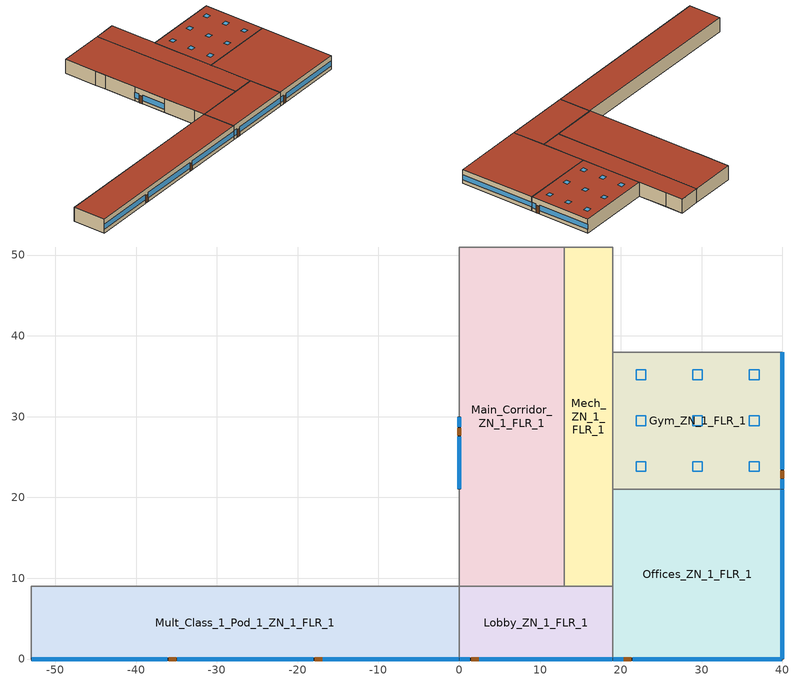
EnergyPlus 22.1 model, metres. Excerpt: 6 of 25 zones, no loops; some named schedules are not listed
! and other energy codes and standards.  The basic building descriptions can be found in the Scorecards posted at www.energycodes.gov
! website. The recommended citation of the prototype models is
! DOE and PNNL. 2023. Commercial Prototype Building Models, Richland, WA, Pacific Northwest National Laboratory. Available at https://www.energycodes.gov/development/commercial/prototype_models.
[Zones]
Mult_Class_1_Pod_1_ZN_1_FLR_1
 floor ground (Mult_Class_1_Pod_1_ZN_1_FLR_1_Floor_Ffactor): -53,9 0,9 0,0 -53,0 z0
 wall outside (nonres_ext_wall_grd): -53,0 0,0 z0:4
 wall to Lobby_ZN_1_FLR_1 (int_wall): 0,0 0,9 z0:4
 wall to Corridor_Pod_1_ZN_1_FLR_1 (int_wall): 0,9 -53,9 z0:4
 wall to Corner_Class_1_Pod_1_ZN_1_FLR_1 (int_wall): -53,9 -53,0 z0:4
 window (NonresWindow_U_0.432_SHGC_0.248): -52.95,0 -36.13,0 / -34.91,0 -18.09,0 / -16.87,0 -0.05,0 z1.03:2.5
 door (Swinging Door_con): -35.94,0 -35.02,0 / -17.88,0 -16.97,0 z0:2.13
 roof outside (nonres_roof): -53,0 0,0 0,9 -53,9 z4
Main_Corridor_ZN_1_FLR_1
 floor ground (Main_Corridor_ZN_1_FLR_1_Floor_Ffactor): 0,51 13,51 13,9 0,9 z0
 wall outside (nonres_ext_wall_grd): 0,30 0,21 z0:4
 wall to Lobby_ZN_1_FLR_1 (int_wall): 0,9 13,9 z0:4
 wall to Mech_ZN_1_FLR_1 (int_wall): 13,9 13,51 z0:4
 wall to Bath_ZN_1_FLR_1 (int_wall): 13,51 0,51 z0:4
 wall to Mult_Class_2_Pod_2_ZN_1_FLR_1 (int_wall): 0,51 0,42 z0:4
 wall to Corridor_Pod_2_ZN_1_FLR_1 (int_wall): 0,42 0,39 z0:4
 wall to Mult_Class_1_Pod_2_ZN_1_FLR_1 (int_wall): 0,39 0,30 z0:4
 wall to Mult_Class_2_Pod_1_ZN_1_FLR_1 (int_wall): 0,21 0,12 z0:4
 wall to Corridor_Pod_1_ZN_1_FLR_1 (int_wall): 0,12 0,9 z0:4
 window (NonresWindow_U_0.432_SHGC_0.248): 0,29.95 0,28.73 / 0,27.51 0,21.05 z0.88:2.52
 door (Swinging Door_con): 0,28.58 0,27.67 z0:2.13
 roof outside (nonres_roof): 0,9 13,9 13,51 0,51 z4
Lobby_ZN_1_FLR_1
 floor ground (Lobby_ZN_1_FLR_1_Floor_Ffactor): 0,9 19,9 19,0 0,0 z0
 wall outside (nonres_ext_wall_grd): 0,0 19,0 z0:4
 wall to Offices_ZN_1_FLR_1 (int_wall): 19,0 19,9 z0:4
 wall to Mech_ZN_1_FLR_1 (int_wall): 19,9 13,9 z0:4
 window (NonresWindow_U_0.432_SHGC_0.248): 0.05,0 1.27,0 / 2.49,0 18.95,0 z1:2.51
 door (Swinging Door_con): 1.5,0 2.41,0 z0:2.13
 roof outside (nonres_roof): 0,0 19,0 19,9 0,9 z4
Mech_ZN_1_FLR_1
 floor adiabatic (Mech_ZN_1_FLR_1_Floor_Ffactor): 13,51 19,51 19,9 13,9 z0
 wall to Offices_ZN_1_FLR_1 (int_wall): 19,9 19,21 z0:4
 wall to Gym_ZN_1_FLR_1 (int_wall): 19,21 19,38 z0:4
 wall to Kitchen_ZN_1_FLR_1 (int_wall): 19,38 19,46 z0:4
 wall to Cafeteria_ZN_1_FLR_1 (int_wall): 19,46 19,51 z0:4
 wall to Bath_ZN_1_FLR_1 (int_wall): 19,51 13,51 z0:4
 roof outside (nonres_roof): 13,9 19,9 19,51 13,51 z4
Offices_ZN_1_FLR_1
 floor ground (Offices_ZN_1_FLR_1_Floor_Ffactor): 19,21 40,21 40,0 19,0 z0
 wall outside (nonres_ext_wall_grd): 19,0 40,0 40,21 z0:4
 wall to Gym_ZN_1_FLR_1 (int_wall): 40,21 19,21 z0:4
 window (NonresWindow_U_0.432_SHGC_0.248): 40,0.05 40,20.95 z1.1:2.51; 19.05,0 20.27,0 / 21.49,0 39.95,0 z1.01:2.51
 door (Swinging Door_con): 20.39,0 21.3,0 z0:2.13
 roof outside (nonres_roof): 19,0 40,0 40,21 19,21 z4
Gym_ZN_1_FLR_1
 floor ground (Gym_ZN_1_FLR_1_Floor_Ffactor): 19,38 40,38 40,21 19,21 z0
 wall outside (nonres_ext_wall_grd): 40,21 40,38 z0:4
 wall to Kitchen_ZN_1_FLR_1 (int_wall): 40,38 19,38 z0:4
 window (NonresWindow_U_0.432_SHGC_0.248): 40,21.05 40,22.27 / 40,23.49 40,37.95 z0.99:2.51
 door (Swinging Door_con): 40,22.38 40,23.3 z0:2.13
 roof outside (nonres_roof): 19,21 40,21 40,38 19,38 z4
 skylight (NonresSkylight_U_0.55_SHGC_0.3): 21.89,23.22 23.11,23.22 23.11,24.44 21.89,24.44 z4; 28.89,23.22 30.11,23.22 30.11,24.44 28.89,24.44 z4; 35.89,23.22 37.11,23.22 37.11,24.44 35.89,24.44 z4; 21.89,28.89 23.11,28.89 23.11,30.11 21.89,30.11 z4; 28.89,28.89 30.11,28.89 30.11,30.11 28.89,30.11 z4; 35.89,28.89 37.11,28.89 37.11,30.11 35.89,30.11 z4; 21.89,34.56 23.11,34.56 23.11,35.78 21.89,35.78 z4; 28.89,34.56 30.11,34.56 30.11,35.78 28.89,35.78 z4; 35.89,34.56 37.11,34.56 37.11,35.78 35.89,35.78 z4
[Building]
SchoolPrimary: North Axis {deg}=0; Terrain=City; Loads Convergence Tolerance Value {W}=0.04; Temperature Convergence Tolerance Value {deltaC}=0.2; Solar Distribution=FullInteriorAndExterior; Maximum Number of Warmup Days=25; Minimum Number of Warmup Days=6
[Site:Location]
Site:Location=San.Diego-Brown.Field.Muni.AP_CA_USA WMO=722904; Latitude {N+ S-}=32.57; Longitude {W- E+}=-116.98; Time Zone Relative to GMT {GMT+/-}=-8; Elevation {m}=159
[SizingPeriod:DesignDay] Day of Month=21; Dry-Bulb Temperature Range Modifier Type=DefaultMultipliers; Humidity Condition Type=Wetbulb; Barometric Pressure {Pa}=99429; Rain {Yes/No}=No; Snow on ground {Yes/No}=No; Daylight Savings Time Indicator=No
Name | Month | Day Type | Maximum Dry-Bulb Temperature {C} | Daily Dry-Bulb Temperature Range {C} | Wetbulb at Maximum Dry-Bulb {C} | Wind Speed {m/s} design conditions vs. traditional 6.71 m/s (15 mph) | Wind Direction {Degrees; N=0, S=180} | Solar Model Indicator | Clearness {0.0 to 1.1} | Wind Speed {m/s} design conditions vs. traditional 3.35 m/s (7mph) | ASHRAE Clear Sky Optical Depth for Beam Irradiance (taub) | ASHRAE Clear Sky Optical Depth for Diffuse Irradiance (taud)
San.Diego-Brown.Field.Muni.AP_CA_USA Ann Htg 99.6% Condns DB | 12 | WinterDesignDay | 3.8 | 0 | 3.8 | 3 | 120 | ASHRAEClearSky | 0
San.Diego-Brown.Field.Muni.AP_CA_USA Ann Clg .4% Condns DB=>MWB | 8 | SummerDesignDay | 31.3 | 8.9 | 18.4 |  | 280 | ASHRAETau |  | 4.1 | 0.412 | 2.276
[Site:WaterMainsTemperature]
Calculation Method=Correlation; Annual average outdoor air temperature {C}=16; Maximum difference in monthly average outdoor air temperatures {C}=7.1
[Site:GroundTemperature:FCfactorMethod]
January Ground Temperature {C}=18.8; February Ground Temperature {C}=14.3; March Ground Temperature {C}=13.6; April Ground Temperature {C}=13.2; May Ground Temperature {C}=13.3; June Ground Temperature {C}=12.6; July Ground Temperature {C}=15.3; August Ground Temperature {C}=15.6; September Ground Temperature {C}=17.7; October Ground Temperature {C}=19.4; November Ground Temperature {C}=19.7; December Ground Temperature {C}=18.5
[Material:NoMass]
Opaque Door panel_con: MediumRough, 0.475973, 0.9, 0.7, 0.7
Nonres_Roof_Insulation: MediumSmooth, 4.31889, 0.9, 0.7, 0.7
Nonres_Exterior_Wall_Insulation_grd: MediumSmooth, 0.600166, 0.9, 0.7, 0.7
[Construction]
Swinging Door_con: Opaque Door panel_con
InteriorFurnishings: Std Wood 6inch
int_wall: G01 13mm gypsum board, G01 13mm gypsum board
nonres_roof: F13 Built-up roofing, Nonres_Roof_Insulation, F08 Metal surface
nonres_ext_wall_grd: F07 25mm stucco, G01 16mm gypsum board, Nonres_Exterior_Wall_Insulation_grd, G01 16mm gypsum board
NonresWindow_U_0.432_SHGC_0.248: Nonres Window Glazing Layer
NonresSkylight_U_0.55_SHGC_0.3: Nonres Skylight Glazing Layer
[Material]
Name | Roughness | Thickness {m} | Conductivity {W/m-K} | Density {kg/m3} | Specific Heat {J/kg-K} | Thermal Absorptance | Solar Absorptance | Visible Absorptance | Absorptance:Thermal | Absorptance:Solar | Absorptance:Visible
Std Wood 6inch | MediumSmooth | 0.15 | 0.12 | 540 | 1210 | 0.9 | 0.7 | 0.7
F07 25mm stucco | Smooth | 0.0254 | 0.72 | 1856 | 840 | 0.9 | 0.7 | 0.7
F08 Metal surface | Smooth | 0.0008 | 45.28 | 7824 | 500
F13 Built-up roofing | Rough | 0.0095 | 0.16 | 1120 | 1460 |  |  |  | 0.75 | 0.45
G01 13mm gypsum board | Smooth | 0.0127 | 0.16 | 800 | 1090 |  |  |  | 0.9 | 0.7 | 0.5
G01 16mm gypsum board | MediumSmooth | 0.0159 | 0.16 | 800 | 1090
[WindowMaterial:SimpleGlazingSystem]
Name | U-Factor {W/m2-K} | Solar Heat Gain Coefficient | Visible Transmittance
Nonres Window Glazing Layer | 2.45301 | 0.248 | 0.2728
Nonres Skylight Glazing Layer | 3.123043 | 0.3 | 0.4
[Construction:FfactorGroundFloor] F-Factor {W/m-K}=1.26363
Name | Area {m2} | PerimeterExposed {m}
Mult_Class_1_Pod_1_ZN_1_FLR_1_Floor_Ffactor | 477 | 53
Main_Corridor_ZN_1_FLR_1_Floor_Ffactor | 546 | 9
Lobby_ZN_1_FLR_1_Floor_Ffactor | 171 | 19
Mech_ZN_1_FLR_1_Floor_Ffactor | 252 | 0
Offices_ZN_1_FLR_1_Floor_Ffactor | 441 | 42
Gym_ZN_1_FLR_1_Floor_Ffactor | 357 | 17
[Zone] Type=1; Multiplier=1; Ceiling Height {m}=4; Floor Area {m2}=autocalculate; Part of Total Floor Area=Yes
Name | Volume {m3}
Mult_Class_1_Pod_1_ZN_1_FLR_1 | 1908
Main_Corridor_ZN_1_FLR_1 | 2184
Lobby_ZN_1_FLR_1 | 684
Mech_ZN_1_FLR_1 | 1008
Offices_ZN_1_FLR_1 | 1764
Gym_ZN_1_FLR_1 | 1428
[InternalMass] Construction=InteriorFurnishings
Name | Zone or ZoneList | Surface Area {m2}
Mult_Class_1_Pod_1_ZN_1_FLR_1_InternalMass_1 | Mult_Class_1_Pod_1_ZN_1_FLR_1 | 954
Main_Corridor_ZN_1_FLR_1_InternalMass_1 | Main_Corridor_ZN_1_FLR_1 | 1092
Lobby_ZN_1_FLR_1_InternalMass_1 | Lobby_ZN_1_FLR_1 | 342
Mech_ZN_1_FLR_1_InternalMass_1 | Mech_ZN_1_FLR_1 | 504
Offices_ZN_1_FLR_1_InternalMass_1 | Offices_ZN_1_FLR_1 | 882
Gym_ZN_1_FLR_1_InternalMass_1 | Gym_ZN_1_FLR_1 | 714
[People] Fraction Radiant=0.3; Sensible Heat Fraction=AUTOCALCULATE; Activity Level Schedule=ACTIVITY_SCH; Enable ASHRAE 55 Comfort Warnings=No; Mean Radiant Temperature Calculation Type=ZoneAveraged; Work Efficiency Schedule=WORK_EFF_SCH; Clothing Insulation Calculation Method=ClothingInsulationSchedule; Clothing Insulation Schedule=CLOTHING_SCH; Air Velocity Schedule=AIR_VELO_SCH; Thermal Comfort Model 1 Type=FANGER
Name | Zone or ZoneList or Space or SpaceList | Number of People Schedule | Number of People Calculation Method | Floor Area per Person {m2/person} | Number of People
Mult_Class_1_Pod_1_ZN_1_FLR_1 | Mult_Class_1_Pod_1_ZN_1_FLR_1 | BLDG_OCC_SCH | Area/Person | 3.716
Mech_ZN_1_FLR_1 | Mech_ZN_1_FLR_1 | BLDG_OCC_SCH | People |  | 4.069
Offices_ZN_1_FLR_1 | Offices_ZN_1_FLR_1 | BLDG_OCC_SCH_Offices_w_SB | Area/Person | 18.579
Gym_ZN_1_FLR_1 | Gym_ZN_1_FLR_1 | BLDG_OCC_SCH_Gym | Area/Person | 3.096
MAIN_CORRIDOR_ZN_1_FLR_1 | MAIN_CORRIDOR_ZN_1_FLR_1 | BLDG_OCC_SCH | People |  | 29.388
LOBBY_ZN_1_FLR_1 | LOBBY_ZN_1_FLR_1 | BLDG_OCC_SCH | People |  | 18.408
[Lights] Design Level Calculation Method=Watts/Area; Return Air Fraction=0; Fraction Radiant=0.37; Fraction Visible=0.2; Fraction Replaceable=1; Return Air Fraction Calculated from Plenum Temperature=No
Name | Zone or ZoneList or Space or SpaceList | Schedule | Watts per Zone Floor Area {W/m2}
Mult_Class_1_Pod_1_ZN_1_FLR_1_Lights | Mult_Class_1_Pod_1_ZN_1_FLR_1 | ltg_sch_classroom | 8.24515
Main_Corridor_ZN_1_FLR_1_Lights | Main_Corridor_ZN_1_FLR_1 | ltg_sch_corridor | 4.49244
Lobby_ZN_1_FLR_1_Lights | Lobby_ZN_1_FLR_1 | ltg_sch_lobby | 9.04168
Mech_ZN_1_FLR_1_Lights | Mech_ZN_1_FLR_1 | ltg_sch_mechanical | 4.62848
Offices_ZN_1_FLR_1_Lights | Offices_ZN_1_FLR_1 | ltg_sch_office | 7.35804
Gym_ZN_1_FLR_1_Lights | Gym_ZN_1_FLR_1 | ltg_sch_gym | 8.4389
[ElectricEquipment] Schedule=BLDG_EQUIP_SCH; Design Level Calculation Method=EquipmentLevel; Fraction Latent=0; Fraction Radiant=0.5; Fraction Lost=0
Name | Zone or ZoneList or Space or SpaceList | Design Level {W}
Mult_Class_1_Pod_1_ZN_1_FLR_1_PlugMisc_Equip | Mult_Class_1_Pod_1_ZN_1_FLR_1 | 7155
Main_Corridor_ZN_1_FLR_1_PlugMisc_Equip | Main_Corridor_ZN_1_FLR_1 | 2184
Lobby_ZN_1_FLR_1_PlugMisc_Equip | Lobby_ZN_1_FLR_1 | 684
Mech_ZN_1_FLR_1_PlugMisc_Equip | Mech_ZN_1_FLR_1 | 2520
Offices_ZN_1_FLR_1_PlugMisc_Equip | Offices_ZN_1_FLR_1 | 4762.8
Gym_ZN_1_FLR_1_PlugMisc_Equip | Gym_ZN_1_FLR_1 | 1785
[Daylighting:Controls] Daylighting Method=SplitFlux; Availability Schedule=DaylightAvailSch; Lighting Control Type=Continuousoff; Minimum Input Power Fraction for Continuous or ContinuousOff Dimming Control=0.2; Minimum Light Output Fraction for Continuous or ContinuousOff Dimming Control=0.2; Number of Stepped Control Steps=3; Probability Lighting will be Reset When Needed in Manual Stepped Control=1; Maximum Allowable Discomfort Glare Index=22
Name | Zone or Space | Glare Calculation Daylighting Reference Point | Glare Calculation Azimuth Angle of View Direction Clockwise from Zone y-Axis {deg} | Daylighting Reference Point 1 | Fraction of Lights Controlled by Reference Point 1 | Illuminance Setpoint at Reference Point 1 {lux} | Daylighting Reference Point 2 | Fraction of Lights Controlled by Reference Point 2 | Illuminance Setpoint at Reference Point 2 {lux}
Gym_ZN_1_FLR_1_DaylCtrl | Gym_ZN_1_FLR_1 | Gym_ZN_1_FLR_1_DaylRefPt1 | 0 | Gym_ZN_1_FLR_1_DaylRefPt1 | 0.5 | 538 | Gym_ZN_1_FLR_1_DaylRefPt2 | 0.5 | 538
Mult_Class_1_Pod_1_ZN_1_FLR_1_DaylCtrl | Mult_Class_1_Pod_1_ZN_1_FLR_1 | Mult_Class_1_Pod_1_ZN_1_FLR_1_DaylRefPt1 | 180 | Mult_Class_1_Pod_1_ZN_1_FLR_1_DaylRefPt1 | 0.28 | 377 | Mult_Class_1_Pod_1_ZN_1_FLR_1_DaylRefPt2 | 0.28 | 377
Lobby_ZN_1_FLR_1_DaylCtrl | Lobby_ZN_1_FLR_1 | Lobby_ZN_1_FLR_1_DaylRefPt1 | 180 | Lobby_ZN_1_FLR_1_DaylRefPt1 | 0.28 | 269 | Lobby_ZN_1_FLR_1_DaylRefPt2 | 0.28 | 269
Offices_ZN_1_FLR_1_DaylCtrl | Offices_ZN_1_FLR_1 | Offices_ZN_1_FLR_1_DaylRefPt1 | 180 | Offices_ZN_1_FLR_1_DaylRefPt1 | 0.24 | 323 | Offices_ZN_1_FLR_1_DaylRefPt2 | 0.18 | 323
[ZoneInfiltration:DesignFlowRate] Temperature Term Coefficient=0; Velocity Squared Term Coefficient=0
Name | Zone or ZoneList | Schedule | Design Flow Rate Calculation Method | Flow per Exterior Surface Area {m3/s-m2} | Constant Term Coefficient | Velocity Term Coefficient | Design Flow Rate {m3/s}
Mult_Class_1_Pod_1_ZN_1_FLR_1_Infiltration | Mult_Class_1_Pod_1_ZN_1_FLR_1 | INFIL_SCH_PNNL | Flow/ExteriorWallArea | 0.000569572 | 0 | 0.224
Main_Corridor_ZN_1_FLR_1_Infiltration | Main_Corridor_ZN_1_FLR_1 | INFIL_SCH_PNNL | Flow/ExteriorWallArea | 0.000569572 | 0 | 0.224
Lobby_ZN_1_FLR_1_Infiltration | Lobby_ZN_1_FLR_1 | INFIL_SCH_PNNL | Flow/ExteriorWallArea | 0.000569572 | 0 | 0.224
Lobby_ZN_1_FLR_1_Door_Infiltration | Lobby_ZN_1_FLR_1 | INFIL_Door_Opening_SCH | Flow/Zone |  | 1 | 0 | 3.03132
Mech_ZN_1_FLR_1_Infiltration | Mech_ZN_1_FLR_1 | INFIL_SCH_PNNL | Flow/ExteriorWallArea | 0.000569572 | 0 | 0.224
Offices_ZN_1_FLR_1_Infiltration | Offices_ZN_1_FLR_1 | INFIL_SCH_PNNL | Flow/ExteriorWallArea | 0.000569572 | 0 | 0.224
Gym_ZN_1_FLR_1_Infiltration | Gym_ZN_1_FLR_1 | INFIL_SCH_PNNL | Flow/ExteriorWallArea | 0.000569572 | 0 | 0.224
[Exterior:Lights] Control Option=AstronomicalClock
Name | Schedule | Design Level {W}
Exterior_Lights_a | Exterior_lighting_schedule_a | 175.73
Exterior_Lights_b | Exterior_lighting_schedule_b_2016 | 1921.53
Exterior_Lights_c | Exterior_lighting_schedule_c_2016 | 685.88
[EnergyManagementSystem:Program]
vav_pod_3_MAX_OA_FRAC: IF vav_pod_3_OA > vav_pod_3_OA_VRP; SET vav_pod_3_MAX_OA_FRAC = NULL; ELSE; IF vav_pod_3_SUPPLY_FLOW > 0; SET vav_pod_3_MAX_OA_FRAC =      2.5591 / vav_pod_3_SUPPLY_FLOW; ELSE; SET vav_pod_3_MAX_OA_FRAC = NULL; ENDIF; ENDIF
vav_other_MAX_OA_FRAC: IF vav_other_OA > vav_other_OA_VRP; SET vav_other_MAX_OA_FRAC = NULL; ELSE; IF vav_other_SUPPLY_FLOW > 0; SET vav_other_MAX_OA_FRAC =      1.4686 / vav_other_SUPPLY_FLOW; ELSE; SET vav_other_MAX_OA_FRAC = NULL; ENDIF; ENDIF
OA_BASED_OPTIMUM_START_EMS_Program: IF DaylightSavings==0 && DayOfWeek>1 && DayOfWeek<>7 && Hour==6 && OAT<23.9 && OAT>1.7; SET CLGSETP_SCH_Actuator = 26.7; SET HTGSETP_SCH_Actuator = 15.6; SET CLGSETP_SCH_w_SB_Actuator = 26.7; SET HTGSETP_SCH_w_SB_Actuator = 15.6; ELSEIF DaylightSavings==1 && DayOfWeek>1 && DayOfWeek<>7 && Hour==5 && OAT<23.9 && OAT>1.7; SET CLGSETP_SCH_Actuator = 26.7; SET HTGSETP_SCH_Actuator = 15.6; SET CLGSETP_SCH_w_SB_Actuator = 26.7; SET HTGSETP_SCH_w_SB_Actuator = 15.6; ELSE; SET CLGSETP_SCH_Actuator = NULL; SET HTGSETP_SCH_Actuator = NULL; SET CLGSETP_SCH_w_SB_Actuator = NULL; SET HTGSETP_SCH_w_SB_Actuator = NULL; ENDIF
SetBoilerPar: SET CapRated =  248530.91; SET EtRated =  0.8; SET CapRated = (CapRated *3.412)/1000; SET SkinLossRate = 0.02; SET BoilerType = 1; IF BoilerType  == 1; IF CapRated >10000; SET PLRx = 0.2; ELSEIF CapRated >5000; SET PLRx = 0.25; ELSEIF CapRated >1000; SET PLRx = 0.33; ELSE; SET BoilerType = 2; SET PLRx = 0.2; ENDIF; ELSE; SET PLRx = 0.2; ENDIF; IF BoilerType == 1; SET CurveX = 0.975 + 0.305 * PLRx - 0.527 * (PLRx^2) + 0.249 * (PLRx^3); ELSEIF BoilerType == 2; SET CurveX = 0.907 + 0.320 * PLRx - 0.420 * (PLRx^2) + 0.193 * (PLRx^3); ELSE; SET CurveX = 0.492 + 1.41 * PLRx - 1.529 * (PLRx^2) + 0.628 * (PLRx^3); ENDIF; SET LoadX = CapRated * PLRx; SET Etx = CurveX * EtRated; SET InputEx = LoadX/Etx; SET SkinEx = CapRated * SkinLossRate; SET Ecx = (LoadX + SkinEx)/InputEx
SetBoilerCurve: IF BoilerPLR >= PLRx; IF BoilerType == 1; SET BoilerCurve = 0.975 + 0.305*BoilerPLR - 0.527*(BoilerPLR^2) + 0.249*(BoilerPLR^3); ELSEIF BoilerType == 2; SET BoilerCurve = 0.907 + 0.320*BoilerPLR - 0.420*(BoilerPLR^2) + 0.193*(BoilerPLR^3); ELSE; SET BoilerCurve = 0.492 + 1.41*BoilerPLR - 1.529*(BoilerPLR^2) + 0.628*(BoilerPLR^3); ENDIF; ELSE; IF BoilerPLR == 0; SET BoilerCurve = NULL; ELSE; IF BoilerPLR <0.05; SET BoilerCurve = (0.05/(0.05 + SkinLossRate)) * (Ecx/EtRated); ELSE; SET BoilerCurve = (BoilerPLR/(BoilerPLR + SkinLossRate)) * (Ecx/EtRated); ENDIF; ENDIF; ENDIF
[EnergyManagementSystem:ProgramCallingManager]
Transformer_Load_Prog_Manager: AfterPredictorAfterHVACManagers; Transformer_Load_Prog
SET_cCL1_Pod_1_ZN_1_FLR_1_Light_EMS_Program_Prog_Manager: BeginTimestepBeforePredictor; SET_cCL1_Pod_1_ZN_1_FLR_1_Light_EMS_Program
SET_mCl1_Pod_1_ZN_1_FLR_1_Light_EMS_Program_Prog_Manager: BeginTimestepBeforePredictor; SET_mCl1_Pod_1_ZN_1_FLR_1_Light_EMS_Program
SET_cPOD1_ZN_1_FLR_1_Light_EMS_Program_Prog_Manager: BeginTimestepBeforePredictor; SET_cPOD1_ZN_1_FLR_1_Light_EMS_Program
SET_cCL2_Pod_1_ZN_1_FLR_1_Light_EMS_Program_Prog_Manager: BeginTimestepBeforePredictor; SET_cCL2_Pod_1_ZN_1_FLR_1_Light_EMS_Program
SET_mCl2_Pod_1_ZN_1_FLR_1_Light_EMS_Program_Prog_Manager: BeginTimestepBeforePredictor; SET_mCl2_Pod_1_ZN_1_FLR_1_Light_EMS_Program
SET_cCL1_Pod_2_ZN_1_FLR_1_Light_EMS_Program_Prog_Manager: BeginTimestepBeforePredictor; SET_cCL1_Pod_2_ZN_1_FLR_1_Light_EMS_Program
SET_mCl1_Pod_2_ZN_1_FLR_1_Light_EMS_Program_Prog_Manager: BeginTimestepBeforePredictor; SET_mCl1_Pod_2_ZN_1_FLR_1_Light_EMS_Program
SET_cPOD2_ZN_1_FLR_1_Light_EMS_Program_Prog_Manager: BeginTimestepBeforePredictor; SET_cPOD2_ZN_1_FLR_1_Light_EMS_Program
SET_cCL2_Pod_2_ZN_1_FLR_1_Light_EMS_Program_Prog_Manager: BeginTimestepBeforePredictor; SET_cCL2_Pod_2_ZN_1_FLR_1_Light_EMS_Program
SET_mCl2_Pod_2_ZN_1_FLR_1_Light_EMS_Program_Prog_Manager: BeginTimestepBeforePredictor; SET_mCl2_Pod_2_ZN_1_FLR_1_Light_EMS_Program
SET_cCL1_Pod_3_ZN_1_FLR_1_Light_EMS_Program_Prog_Manager: BeginTimestepBeforePredictor; SET_cCL1_Pod_3_ZN_1_FLR_1_Light_EMS_Program
SET_mCl1_Pod_3_ZN_1_FLR_1_Light_EMS_Program_Prog_Manager: BeginTimestepBeforePredictor; SET_mCl1_Pod_3_ZN_1_FLR_1_Light_EMS_Program
SET_cPOD3_ZN_1_FLR_1_Light_EMS_Program_Prog_Manager: BeginTimestepBeforePredictor; SET_cPOD3_ZN_1_FLR_1_Light_EMS_Program
SET_cCL2_Pod_3_ZN_1_FLR_1_Light_EMS_Program_Prog_Manager: BeginTimestepBeforePredictor; SET_cCL2_Pod_3_ZN_1_FLR_1_Light_EMS_Program
SET_mCl2_Pod_3_ZN_1_FLR_1_Light_EMS_Program_Prog_Manager: BeginTimestepBeforePredictor; SET_mCl2_Pod_3_ZN_1_FLR_1_Light_EMS_Program
SET_cPCLZN_1_FLR_1_Light_EMS_Program_Prog_Manager: BeginTimestepBeforePredictor; SET_cPCLZN_1_FLR_1_Light_EMS_Program
SET_Main_Corridor_ZN_1_FLR_1_Light_EMS_Program_Prog_Manager: BeginTimestepBeforePredictor; SET_Main_Corridor_ZN_1_FLR_1_Light_EMS_Program
SET_Lobby_ZN_1_FLR_1_Light_EMS_Program_Prog_Manager: BeginTimestepBeforePredictor; SET_Lobby_ZN_1_FLR_1_Light_EMS_Program
SET_Mech_ZN_1_FLR_1_Light_EMS_Program_Prog_Manager: BeginTimestepBeforePredictor; SET_Mech_ZN_1_FLR_1_Light_EMS_Program
SET_Bath_ZN_1_FLR_1_Light_EMS_Program_Prog_Manager: BeginTimestepBeforePredictor; SET_Bath_ZN_1_FLR_1_Light_EMS_Program
SET_Offices_ZN_1_FLR_1_Light_EMS_Program_Prog_Manager: BeginTimestepBeforePredictor; SET_Offices_ZN_1_FLR_1_Light_EMS_Program
SET_Gym_ZN_1_FLR_1_Light_EMS_Program_Prog_Manager: BeginTimestepBeforePredictor; SET_Gym_ZN_1_FLR_1_Light_EMS_Program
SET_Kitchen_ZN_1_FLR_1_Light_EMS_Program_Prog_Manager: BeginTimestepBeforePredictor; SET_Kitchen_ZN_1_FLR_1_Light_EMS_Program
